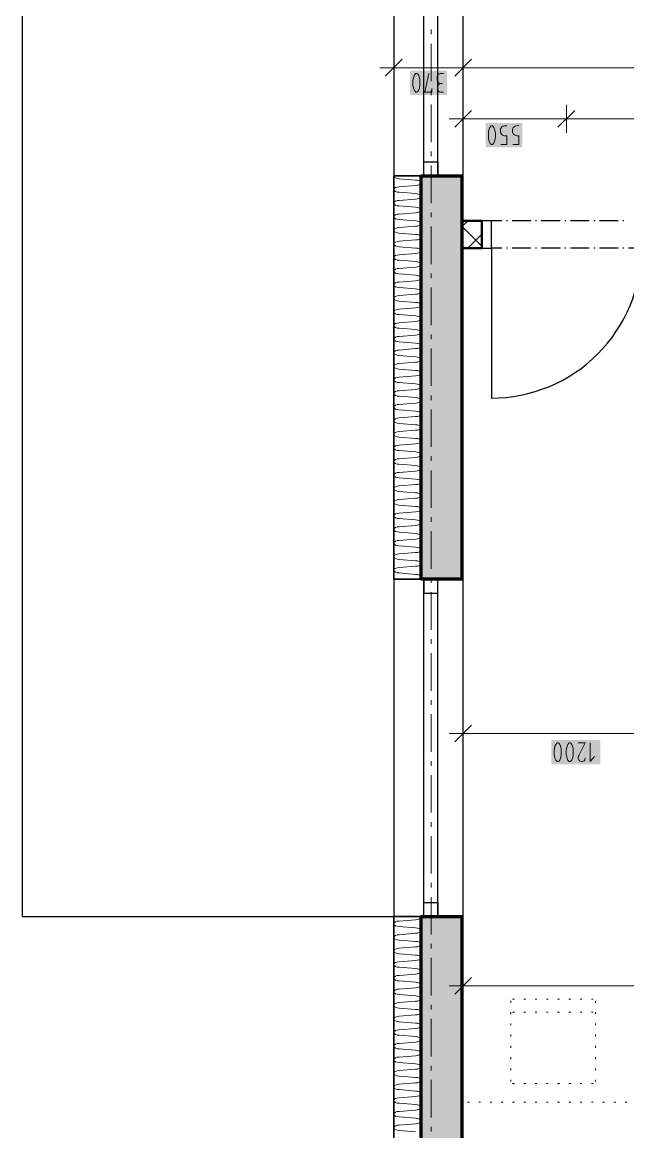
# Model space of a CAD drawing. Header units: millimetres. Extents: x 0 to 594, y 0 to 420.
# Drawn here: x 45.7 to 78.7, y 145.8 to 206.5 of the extents above; entities that cross this region are included whole.
import ezdxf

# ---------------------------------------------------------------- set-up
doc = ezdxf.new("R2010")
doc.units = ezdxf.units.MM
doc.header["$LTSCALE"] = 8
for name, color, linetype in [('PDF_Dvere', 7, 'Continuous'), ('PDF_Koty delkove', 7, 'Continuous'), ('PDF_Nabytek', 7, 'Continuous'), ('PDF_Obecne 0.25', 7, 'Continuous'), ('PDF_Okna', 7, 'Continuous'), ('PDF_Osy hlavni', 7, 'Continuous'), ('PDF_Pricky zdene', 7, 'Continuous'), ('PDF_Steny obvodove nosne', 7, 'Continuous'), ('PDF_Zatepleni', 7, 'Continuous')]:
    doc.layers.add(name, color=color, linetype=linetype)

msp = doc.modelspace()

# ---------------------------------------------------------------- linework, layer by layer
at = {"layer": 'PDF_Dvere', "lineweight": 25}
msp.add_lwpolyline([(71.296, 195.621), (70.784, 195.621), (70.784, 194.135), (71.296, 194.135)], close=True, dxfattribs=at)
for points in [[(71.871, 195.621), (71.296, 195.621)], [(72.178, 195.621), (72.127, 195.621)], [(73.46, 195.621), (72.435, 195.621)], [(73.767, 195.621), (73.716, 195.621)], [(75.048, 195.621), (74.023, 195.621)], [(75.356, 195.621), (75.305, 195.621)], [(76.637, 195.621), (75.612, 195.621)], [(76.945, 195.621), (76.893, 195.621)], [(78.226, 195.621), (77.201, 195.621)], [(78.533, 195.621), (78.482, 195.621)], [(72.178, 194.135), (72.127, 194.135)], [(73.46, 194.135), (72.435, 194.135)], [(73.767, 194.135), (73.716, 194.135)], [(75.048, 194.135), (74.023, 194.135)], [(75.356, 194.135), (75.305, 194.135)], [(76.637, 194.135), (75.612, 194.135)], [(76.945, 194.135), (76.893, 194.135)], [(78.226, 194.135), (77.201, 194.135)], [(78.533, 194.135), (78.482, 194.135)]]:
    msp.add_lwpolyline(points, dxfattribs=at)
msp.add_lwpolyline([(71.871, 194.135), (71.296, 194.135), (71.296, 185.935, 0.414214), (79.496, 194.135), (78.79, 194.135)], format="xyb", dxfattribs=at)
at = {"layer": 'PDF_Dvere', "lineweight": 25, "transparency": 33554559}
for points in [[(71.36, 195.621), (71.296, 195.557), (71.296, 195.685), (71.232, 195.621)], [(71.36, 194.135), (71.296, 194.071), (71.296, 194.199), (71.232, 194.135)]]:
    msp.add_solid(points, dxfattribs=at)
at = {"layer": 'PDF_Koty delkove', "lineweight": 18}
for points in [[(66.427, 204.451), (65.505, 203.528)], [(65.966, 204.758), (65.966, 203.99), (65.966, 203.221)], [(70.22, 204.451), (69.297, 203.528)], [(69.759, 204.758), (69.759, 203.99), (69.759, 203.221)], [(65.966, 203.99), (65.197, 203.99)], [(106.49, 203.99), (81.995, 203.99), (69.759, 203.99), (65.966, 203.99)], [(68.054, 202.861), (68.054, 202.657), (67.671, 202.657), (67.889, 203.682)], [(68.683, 203.682), (68.492, 203.682), (68.424, 203.647), (68.369, 203.596), (68.342, 203.511), (68.328, 203.442), (68.328, 203.374), (68.342, 203.289), (68.369, 203.221), (68.424, 203.17), (68.519, 203.135)], [(68.683, 202.657), (68.519, 202.657), (68.464, 202.674), (68.41, 202.708), (68.382, 202.76), (68.355, 202.861), (68.355, 202.93), (68.382, 203.032)], [(68.382, 203.032), (68.437, 203.101), (68.519, 203.135), (68.628, 203.135)], [(69.759, 201.968), (69.759, 201.199), (69.759, 200.43)], [(75.396, 201.968), (75.396, 201.199), (75.396, 200.43)], [(70.22, 201.66), (69.297, 200.738)], [(75.857, 201.66), (74.935, 200.738)], [(69.759, 201.199), (68.99, 201.199)], [(122.238, 201.199), (109.916, 201.199), (94.785, 201.199), (75.396, 201.199), (69.759, 201.199)], [(71.816, 199.794), (72.144, 199.794), (72.144, 200.272), (72.007, 200.272), (71.912, 200.307), (71.857, 200.358), (71.803, 200.443), (71.789, 200.511), (71.789, 200.579), (71.803, 200.648), (71.83, 200.716), (71.871, 200.767), (71.925, 200.802), (72.007, 200.819), (72.144, 200.819)], [(70.22, 168.068), (69.297, 167.145)], [(69.759, 168.375), (69.759, 167.606), (69.759, 166.838)], [(69.759, 167.606), (68.99, 167.606)], [(109.938, 167.606), (103.173, 167.606), (101.38, 167.606), (99.996, 167.606), (82.059, 167.606), (69.759, 167.606)], [(75.47, 166.154), (75.525, 166.085), (75.552, 166.069), (75.607, 166.069), (75.635, 166.085), (75.689, 166.154), (75.73, 166.256), (75.758, 166.376), (75.772, 166.478), (75.772, 166.683), (75.758, 166.785), (75.73, 166.905), (75.689, 167.008), (75.635, 167.076), (75.607, 167.094), (75.552, 167.094), (75.525, 167.076), (75.47, 167.008), (75.429, 166.905), (75.402, 166.785), (75.388, 166.683)], [(76.045, 167.094), (76.429, 167.094), (76.072, 166.41), (76.045, 166.342), (76.045, 166.239), (76.072, 166.171), (76.113, 166.12), (76.155, 166.085), (76.21, 166.069), (76.264, 166.069), (76.319, 166.085), (76.36, 166.12), (76.401, 166.171), (76.429, 166.273)], [(76.702, 167.094), (76.702, 166.069), (76.921, 166.342)], [(75.388, 166.683), (75.388, 166.478), (75.402, 166.376), (75.429, 166.256), (75.47, 166.154)], [(70.22, 154.273), (69.297, 153.35)], [(69.759, 154.58), (69.759, 153.811), (69.759, 153.043)], [(68.99, 153.811), (69.759, 153.811), (99.996, 153.811), (101.533, 153.811), (115.214, 153.811), (125.979, 153.811), (126.748, 153.811)]]:
    msp.add_lwpolyline(points, dxfattribs=at)
for points in [[(67.013, 203.271), (67.013, 203.066), (67.027, 202.965), (67.055, 202.845), (67.096, 202.742), (67.15, 202.674), (67.178, 202.657), (67.232, 202.657), (67.26, 202.674), (67.314, 202.742), (67.355, 202.845), (67.383, 202.965), (67.397, 203.066), (67.397, 203.271), (67.383, 203.374), (67.355, 203.494), (67.314, 203.596), (67.26, 203.665), (67.232, 203.682), (67.178, 203.682), (67.15, 203.665), (67.096, 203.596), (67.055, 203.494), (67.027, 203.374)], [(71.132, 200.408), (71.132, 200.203), (71.146, 200.102), (71.173, 199.982), (71.214, 199.879), (71.268, 199.811), (71.296, 199.794), (71.35, 199.794), (71.378, 199.811), (71.432, 199.879), (71.473, 199.982), (71.501, 200.102), (71.515, 200.203), (71.515, 200.408), (71.501, 200.511), (71.473, 200.631), (71.432, 200.733), (71.378, 200.802), (71.35, 200.819), (71.296, 200.819), (71.268, 200.802), (71.214, 200.733), (71.173, 200.631), (71.146, 200.511)], [(74.731, 166.683), (74.731, 166.478), (74.745, 166.376), (74.772, 166.256), (74.813, 166.154), (74.867, 166.085), (74.895, 166.069), (74.95, 166.069), (74.978, 166.085), (75.032, 166.154), (75.073, 166.256), (75.101, 166.376), (75.115, 166.478), (75.115, 166.683), (75.101, 166.785), (75.073, 166.905), (75.032, 167.008), (74.978, 167.076), (74.95, 167.094), (74.895, 167.094), (74.867, 167.076), (74.813, 167.008), (74.772, 166.905), (74.745, 166.785)]]:
    msp.add_lwpolyline(points, close=True, dxfattribs=at)
msp.add_lwpolyline([(72.473, 199.794), (72.801, 199.794), (72.801, 200.272, -1.306892), (72.801, 200.819)], format="xyb", dxfattribs=at)
at = {"layer": 'PDF_Koty delkove', "color": 7, "lineweight": 18, "true_color": 0xffffff, "transparency": 33554559}
for points in [[(68.865, 203.836), (66.86, 203.836), (68.865, 202.503), (66.86, 202.503)], [(72.983, 200.973), (70.978, 200.973), (72.983, 199.641), (70.978, 199.641)], [(77.24, 167.248), (74.578, 167.248), (77.24, 165.915), (74.578, 165.915)]]:
    msp.add_solid(points, dxfattribs=at)
at = {"layer": 'PDF_Nabytek', "lineweight": 13}
for points in [[(72.367, 153.09), (72.367, 153.09)], [(72.367, 153.09), (72.367, 153.09)], [(72.367, 152.99), (72.367, 152.888)], [(72.455, 153.09), (72.557, 153.09)], [(73.07, 153.09), (73.172, 153.09)], [(73.685, 153.09), (73.787, 153.09)], [(74.3, 153.09), (74.402, 153.09)], [(74.915, 153.09), (75.017, 153.09)], [(75.53, 153.09), (75.632, 153.09)], [(76.145, 153.09), (76.247, 153.09)], [(76.76, 153.09), (76.862, 153.09)], [(76.98, 153.09), (76.98, 153.09)], [(76.98, 153.09), (76.98, 153.09)], [(76.98, 152.99), (76.98, 152.888)], [(72.367, 152.375), (72.367, 152.273)], [(72.367, 152.373), (72.367, 152.373)], [(72.455, 152.373), (72.557, 152.373)], [(73.07, 152.373), (73.172, 152.373)], [(73.685, 152.373), (73.787, 152.373)], [(74.3, 152.373), (74.402, 152.373)], [(74.915, 152.373), (75.017, 152.373)], [(75.53, 152.373), (75.632, 152.373)], [(76.145, 152.373), (76.247, 152.373)], [(76.76, 152.373), (76.862, 152.373)], [(76.98, 152.375), (76.98, 152.273)], [(76.98, 152.373), (76.98, 152.373)], [(72.367, 151.76), (72.367, 151.658)], [(76.98, 151.76), (76.98, 151.658)], [(72.367, 151.145), (72.367, 151.043)], [(76.98, 151.145), (76.98, 151.043)], [(72.367, 150.53), (72.367, 150.428)], [(76.98, 150.53), (76.98, 150.428)], [(72.367, 149.915), (72.367, 149.813)], [(76.98, 149.915), (76.98, 149.813)], [(72.367, 149.3), (72.367, 149.198)], [(76.98, 149.3), (76.98, 149.198)], [(72.367, 148.685), (72.367, 148.583)], [(76.98, 148.685), (76.98, 148.583)], [(72.367, 148.478), (72.367, 148.478)], [(72.367, 148.478), (72.367, 148.478)], [(72.455, 148.478), (72.557, 148.478)], [(73.07, 148.478), (73.172, 148.478)], [(73.685, 148.478), (73.787, 148.478)], [(74.3, 148.478), (74.402, 148.478)], [(74.915, 148.478), (75.017, 148.478)], [(75.53, 148.478), (75.632, 148.478)], [(76.145, 148.478), (76.247, 148.478)], [(76.76, 148.478), (76.862, 148.478)], [(76.98, 148.478), (76.98, 148.478)], [(76.98, 148.478), (76.98, 148.478)], [(69.995, 147.453), (70.097, 147.453)], [(70.61, 147.453), (70.712, 147.453)], [(71.225, 147.453), (71.327, 147.453)], [(71.84, 147.453), (71.942, 147.453)], [(72.455, 147.453), (72.557, 147.453)], [(73.07, 147.453), (73.172, 147.453)], [(73.685, 147.453), (73.787, 147.453)], [(74.3, 147.453), (74.402, 147.453)], [(74.915, 147.453), (75.017, 147.453)], [(75.53, 147.453), (75.632, 147.453)], [(76.145, 147.453), (76.247, 147.453)], [(76.76, 147.453), (76.862, 147.453)], [(77.375, 147.453), (77.477, 147.453)], [(77.99, 147.453), (78.092, 147.453)], [(78.605, 147.453), (78.707, 147.453)]]:
    msp.add_lwpolyline(points, dxfattribs=at)
at = {"layer": 'PDF_Obecne 0.25', "lineweight": 25}
msp.add_lwpolyline([(65.966, 267.114), (45.671, 267.114), (45.671, 157.597), (65.966, 157.597)], dxfattribs=at)
at = {"layer": 'PDF_Okna', "lineweight": 25}
for points in [[(65.966, 208.331), (65.966, 198.081)], [(67.606, 198.081), (67.606, 208.331)], [(68.375, 198.081), (68.375, 208.331)], [(69.759, 198.081), (69.759, 208.331)], [(65.966, 176.047), (65.966, 157.597)], [(67.606, 157.597), (67.606, 176.047)], [(68.375, 157.597), (68.375, 176.047)], [(69.759, 157.597), (69.759, 176.047)]]:
    msp.add_lwpolyline(points, dxfattribs=at)
for points in [[(67.606, 198.081), (67.606, 198.85), (68.375, 198.85), (68.375, 198.081)], [(67.606, 176.047), (67.606, 175.278), (68.375, 175.278), (68.375, 176.047)], [(67.606, 157.597), (67.606, 158.366), (68.375, 158.366), (68.375, 157.597)]]:
    msp.add_lwpolyline(points, close=True, dxfattribs=at)
at = {"layer": 'PDF_Osy hlavni', "lineweight": 18}
for points in [[(68.016, 205.818), (68.016, 206.074)], [(68.016, 203.255), (68.016, 205.305)], [(68.016, 202.486), (68.016, 202.743)], [(68.016, 199.924), (68.016, 201.974)], [(68.016, 199.155), (68.016, 199.411)], [(68.016, 196.593), (68.016, 198.643)], [(68.016, 195.824), (68.016, 196.08)], [(68.016, 193.261), (68.016, 195.311)], [(68.016, 192.493), (68.016, 192.749)], [(68.016, 189.93), (68.016, 191.98)], [(68.016, 189.161), (68.016, 189.418)], [(68.016, 186.599), (68.016, 188.649)], [(68.016, 185.83), (68.016, 186.087)], [(68.016, 183.268), (68.016, 185.318)], [(68.016, 182.499), (68.016, 182.755)], [(68.016, 179.937), (68.016, 181.987)], [(68.016, 179.168), (68.016, 179.424)], [(68.016, 176.605), (68.016, 178.655)], [(68.016, 175.837), (68.016, 176.093)], [(68.016, 173.274), (68.016, 175.324)], [(68.016, 172.505), (68.016, 172.762)], [(68.016, 169.943), (68.016, 171.993)], [(68.016, 169.174), (68.016, 169.43)], [(68.016, 166.612), (68.016, 168.662)], [(68.016, 165.843), (68.016, 166.099)], [(68.016, 163.28), (68.016, 165.33)], [(68.016, 162.512), (68.016, 162.768)], [(68.016, 159.949), (68.016, 161.999)], [(68.016, 159.181), (68.016, 159.437)], [(68.016, 156.618), (68.016, 158.668)], [(68.016, 155.849), (68.016, 156.106)], [(68.016, 153.287), (68.016, 155.337)], [(68.016, 152.518), (68.016, 152.774)], [(68.016, 149.956), (68.016, 152.006)], [(68.016, 149.187), (68.016, 149.443)], [(68.016, 146.624), (68.016, 148.674)], [(68.016, 145.856), (68.016, 146.112)]]:
    msp.add_lwpolyline(points, dxfattribs=at)
at = {"layer": 'PDF_Pricky zdene', "lineweight": 9}
for points in [[(70.784, 194.238), (69.707, 195.314), (70.015, 195.621)], [(70.784, 194.904), (70.015, 194.135)]]:
    msp.add_lwpolyline(points, dxfattribs=at)
at = {"layer": 'PDF_Pricky zdene', "lineweight": 50}
msp.add_lwpolyline([(70.784, 194.135), (69.759, 194.135), (69.707, 194.135), (69.707, 195.621), (69.759, 195.621), (70.784, 195.621), (70.784, 194.135)], dxfattribs=at)
at = {"layer": 'PDF_Steny obvodove nosne', "lineweight": 70}
for points in [[(67.452, 198.081), (67.452, 176.047)], [(67.452, 198.081), (67.606, 198.081), (68.375, 198.081), (69.707, 198.081)], [(69.707, 176.047), (69.707, 194.135), (69.707, 195.621), (69.707, 198.081)], [(69.707, 176.047), (68.375, 176.047), (67.606, 176.047), (67.452, 176.047)], [(67.452, 157.597), (67.452, 129.561), (69.707, 129.561)], [(67.452, 157.597), (67.606, 157.597), (68.375, 157.597), (69.707, 157.597)], [(69.707, 131.816), (69.707, 157.597)]]:
    msp.add_lwpolyline(points, dxfattribs=at)
at = {"layer": 'PDF_Steny obvodove nosne', "color": 9, "lineweight": 9, "true_color": 0xc0c0c0, "transparency": 33554559}
for points in [[(69.707, 198.081), (67.452, 198.081), (69.707, 176.047), (67.452, 176.047)], [(69.707, 129.561), (69.707, 157.597), (67.452, 129.561), (67.452, 157.597)]]:
    msp.add_solid(points, dxfattribs=at)
at = {"layer": 'PDF_Zatepleni', "lineweight": 9}
for points in [[(65.968, 198.081), (65.966, 198.076)], [(65.966, 198.076), (65.989, 198.019), (66.053, 197.971), (66.15, 197.939), (66.263, 197.928)], [(67.155, 197.854), (66.263, 197.928)], [(67.155, 197.854), (67.155, 197.854)], [(67.452, 197.72), (67.431, 197.762), (67.366, 197.81), (67.27, 197.843), (67.155, 197.854)], [(66.263, 197.482), (66.15, 197.47), (66.053, 197.438), (65.989, 197.39), (65.966, 197.333)], [(65.966, 197.333), (65.989, 197.276), (66.053, 197.228), (66.15, 197.196), (66.263, 197.184)], [(66.263, 197.482), (67.155, 197.555)], [(67.155, 197.111), (66.263, 197.184)], [(67.155, 197.555), (67.27, 197.567), (67.366, 197.599), (67.431, 197.647)], [(67.155, 197.111), (67.155, 197.111)], [(67.452, 196.977), (67.431, 197.019), (67.366, 197.067), (67.27, 197.1), (67.155, 197.111)], [(67.431, 197.647), (67.452, 197.689)], [(67.155, 196.812), (66.263, 196.739), (66.15, 196.727), (66.053, 196.695), (65.989, 196.647), (65.966, 196.59)], [(65.966, 196.59), (65.989, 196.533), (66.053, 196.485), (66.15, 196.453), (66.263, 196.441)], [(67.155, 196.812), (67.27, 196.824), (67.366, 196.856), (67.431, 196.904), (67.452, 196.946)], [(67.155, 196.069), (66.263, 195.995), (66.15, 195.984), (66.053, 195.952), (65.989, 195.904), (65.966, 195.847)], [(67.155, 196.368), (66.263, 196.441)], [(67.155, 196.368), (67.155, 196.368)], [(67.452, 196.234), (67.431, 196.276), (67.366, 196.324), (67.27, 196.356), (67.155, 196.368)], [(67.155, 196.069), (67.27, 196.08), (67.366, 196.113), (67.431, 196.161), (67.452, 196.203)], [(65.966, 195.847), (65.989, 195.79), (66.053, 195.742), (66.15, 195.71), (66.263, 195.698)], [(67.155, 195.326), (66.263, 195.252), (66.15, 195.241), (66.053, 195.209), (65.989, 195.161), (65.966, 195.104)], [(67.155, 195.625), (66.263, 195.698)], [(67.155, 195.625), (67.155, 195.625)], [(67.452, 195.491), (67.431, 195.532), (67.366, 195.581), (67.27, 195.613), (67.155, 195.625)], [(67.155, 195.326), (67.27, 195.337), (67.366, 195.37), (67.431, 195.418), (67.452, 195.46)], [(65.966, 195.104), (65.989, 195.047), (66.053, 194.999), (66.15, 194.966), (66.263, 194.955)], [(67.155, 194.882), (66.263, 194.955)], [(67.155, 194.882), (67.155, 194.882)], [(67.452, 194.748), (67.431, 194.789), (67.366, 194.838), (67.27, 194.87), (67.155, 194.882)], [(67.155, 194.583), (67.27, 194.594), (67.366, 194.627), (67.431, 194.675), (67.452, 194.717)], [(66.263, 194.509), (66.15, 194.498), (66.053, 194.466), (65.989, 194.417), (65.966, 194.361)], [(65.966, 194.361), (65.989, 194.304), (66.053, 194.256)], [(66.053, 194.256), (66.15, 194.223), (66.263, 194.212)], [(66.263, 194.509), (67.155, 194.583)], [(67.155, 194.138), (66.263, 194.212)], [(67.155, 194.138), (67.155, 194.138)], [(67.452, 194.005), (67.431, 194.046), (67.366, 194.095), (67.27, 194.127), (67.155, 194.138)], [(67.155, 193.84), (66.263, 193.766), (66.15, 193.755), (66.053, 193.723), (65.989, 193.674), (65.966, 193.617)], [(65.966, 193.617), (65.989, 193.561), (66.053, 193.512), (66.15, 193.48), (66.263, 193.469)], [(67.155, 193.395), (66.263, 193.469)], [(67.155, 193.84), (67.27, 193.851), (67.366, 193.883), (67.431, 193.932), (67.452, 193.973)], [(67.155, 193.097), (66.263, 193.023), (66.15, 193.012), (66.053, 192.979), (65.989, 192.931), (65.966, 192.874)], [(65.966, 192.874), (65.989, 192.817), (66.053, 192.769), (66.15, 192.737), (66.263, 192.726)], [(67.155, 193.395), (67.155, 193.395)], [(67.452, 193.262), (67.431, 193.303), (67.366, 193.352), (67.27, 193.384), (67.155, 193.395)], [(67.155, 193.097), (67.27, 193.108), (67.366, 193.14), (67.431, 193.189), (67.452, 193.23)], [(67.155, 192.353), (66.263, 192.28), (66.15, 192.269), (66.053, 192.236), (65.989, 192.188), (65.966, 192.131)], [(67.155, 192.652), (66.263, 192.726)], [(67.155, 192.652), (67.155, 192.652)], [(67.452, 192.518), (67.431, 192.56), (67.366, 192.608), (67.27, 192.641), (67.155, 192.652)], [(67.155, 192.353), (67.27, 192.365), (67.366, 192.397), (67.431, 192.446), (67.452, 192.487)], [(65.966, 192.131), (65.989, 192.074), (66.053, 192.026), (66.15, 191.994), (66.263, 191.983)], [(67.155, 191.909), (66.263, 191.983)], [(67.155, 191.909), (67.155, 191.909)], [(67.27, 191.898), (67.155, 191.909)], [(67.155, 191.61), (67.27, 191.622), (67.366, 191.654), (67.431, 191.703), (67.452, 191.744)], [(67.452, 191.775), (67.431, 191.817), (67.366, 191.865), (67.27, 191.898)], [(67.155, 191.61), (66.263, 191.537), (66.15, 191.525), (66.053, 191.493), (65.989, 191.445), (65.966, 191.388)], [(65.966, 191.388), (65.989, 191.331), (66.053, 191.283), (66.15, 191.251), (66.263, 191.24)], [(67.155, 191.166), (66.263, 191.24)], [(67.155, 191.166), (67.155, 191.166)], [(67.452, 191.032), (67.431, 191.074), (67.366, 191.122), (67.27, 191.155), (67.155, 191.166)], [(66.263, 190.794), (66.15, 190.782), (66.053, 190.75), (65.989, 190.702), (65.966, 190.645)], [(65.966, 190.645), (65.989, 190.588), (66.053, 190.54), (66.15, 190.508), (66.263, 190.496)], [(66.263, 190.794), (67.155, 190.867)], [(67.155, 190.423), (66.263, 190.496)], [(67.155, 190.867), (67.27, 190.879), (67.366, 190.911), (67.431, 190.959), (67.452, 191.001)], [(66.263, 190.051), (66.15, 190.039), (66.053, 190.007), (65.989, 189.959), (65.966, 189.902)], [(65.966, 189.902), (65.989, 189.845), (66.053, 189.797), (66.15, 189.765), (66.263, 189.753)], [(66.263, 190.051), (67.155, 190.124)], [(67.155, 190.423), (67.155, 190.423)], [(67.452, 190.289), (67.431, 190.331), (67.366, 190.379), (67.27, 190.411), (67.155, 190.423)], [(67.155, 190.124), (67.27, 190.135), (67.366, 190.168), (67.431, 190.216), (67.452, 190.258)], [(66.263, 189.307), (66.15, 189.296), (66.053, 189.264), (65.989, 189.216), (65.966, 189.159)], [(67.155, 189.68), (66.263, 189.753)], [(66.263, 189.307), (67.155, 189.381)], [(67.155, 189.68), (67.155, 189.68)], [(67.452, 189.546), (67.431, 189.588), (67.366, 189.636), (67.27, 189.668), (67.155, 189.68)], [(67.155, 189.381), (67.27, 189.392), (67.366, 189.425), (67.431, 189.473), (67.452, 189.515)], [(65.966, 189.159), (65.989, 189.102), (66.053, 189.054), (66.15, 189.021), (66.263, 189.01)], [(67.155, 188.937), (66.263, 189.01)], [(66.263, 188.564), (67.155, 188.638)], [(67.155, 188.937), (67.155, 188.937)], [(67.452, 188.803), (67.431, 188.844), (67.366, 188.893), (67.27, 188.925), (67.155, 188.937)], [(67.155, 188.638), (67.27, 188.649)], [(67.27, 188.649), (67.366, 188.682), (67.431, 188.73), (67.452, 188.772)], [(66.263, 188.564), (66.15, 188.553), (66.053, 188.521), (65.989, 188.473), (65.966, 188.416)], [(65.966, 188.416), (65.989, 188.359), (66.053, 188.311), (66.15, 188.278), (66.263, 188.267)], [(67.155, 188.193), (66.263, 188.267)], [(67.155, 188.193), (67.155, 188.193)], [(67.452, 188.06), (67.431, 188.101), (67.366, 188.15), (67.27, 188.182), (67.155, 188.193)], [(67.155, 187.895), (67.27, 187.906), (67.366, 187.938), (67.431, 187.987), (67.452, 188.028)], [(66.263, 187.821), (66.15, 187.81), (66.053, 187.778), (65.989, 187.729), (65.966, 187.673)], [(65.966, 187.673), (65.989, 187.616), (66.053, 187.567), (66.15, 187.535), (66.263, 187.524)], [(66.263, 187.821), (67.155, 187.895)], [(67.155, 187.45), (66.263, 187.524)], [(67.155, 187.45), (67.155, 187.45)], [(67.452, 187.317), (67.431, 187.358), (67.366, 187.407), (67.27, 187.439), (67.155, 187.45)], [(66.263, 187.078), (66.15, 187.067), (66.053, 187.035), (65.989, 186.986), (65.966, 186.929)], [(65.966, 186.929), (65.989, 186.873), (66.053, 186.824)], [(66.053, 186.824), (66.15, 186.792), (66.263, 186.781)], [(66.263, 187.078), (67.155, 187.152)], [(67.155, 187.152), (67.27, 187.163), (67.366, 187.195), (67.431, 187.244), (67.452, 187.285)], [(67.155, 186.408), (66.263, 186.335), (66.15, 186.324), (66.053, 186.291), (65.989, 186.243), (65.966, 186.186)], [(65.966, 186.186), (65.989, 186.129), (66.053, 186.081), (66.15, 186.049), (66.263, 186.038)], [(67.155, 186.707), (66.263, 186.781)], [(67.155, 186.707), (67.155, 186.707)], [(67.452, 186.573), (67.431, 186.615), (67.366, 186.663), (67.27, 186.696), (67.155, 186.707)], [(67.155, 186.408), (67.27, 186.42), (67.366, 186.452), (67.431, 186.501), (67.452, 186.542)], [(67.155, 185.665), (66.263, 185.592), (66.15, 185.58), (66.053, 185.548), (65.989, 185.5), (65.966, 185.443)], [(67.155, 185.964), (66.263, 186.038)], [(67.155, 185.964), (67.155, 185.964)], [(67.452, 185.83), (67.431, 185.872), (67.366, 185.92), (67.27, 185.953), (67.155, 185.964)], [(67.155, 185.665), (67.27, 185.677), (67.366, 185.709), (67.431, 185.758), (67.452, 185.799)], [(65.966, 185.443), (65.989, 185.386), (66.053, 185.338), (66.15, 185.306), (66.263, 185.295)], [(67.155, 185.221), (66.263, 185.295)], [(67.155, 185.221), (67.155, 185.221)], [(67.452, 185.087), (67.431, 185.129), (67.366, 185.177), (67.27, 185.21), (67.155, 185.221)], [(67.155, 184.922), (67.27, 184.934), (67.366, 184.966), (67.431, 185.014), (67.452, 185.056)], [(67.155, 184.922), (66.263, 184.849), (66.15, 184.837), (66.053, 184.805), (65.989, 184.757), (65.966, 184.7)], [(65.966, 184.7), (65.989, 184.643), (66.053, 184.595), (66.15, 184.563), (66.263, 184.551)], [(67.155, 184.478), (66.263, 184.551)], [(67.155, 184.478), (67.155, 184.478)], [(67.452, 184.344), (67.431, 184.386), (67.366, 184.434), (67.27, 184.467), (67.155, 184.478)], [(67.155, 184.179), (66.263, 184.106), (66.15, 184.094), (66.053, 184.062), (65.989, 184.014), (65.966, 183.957)], [(65.966, 183.957), (65.989, 183.9), (66.053, 183.852), (66.15, 183.82), (66.263, 183.808)], [(67.155, 183.735), (66.263, 183.808)], [(67.155, 184.179), (67.27, 184.191), (67.366, 184.223), (67.431, 184.271), (67.452, 184.313)], [(66.263, 183.362), (66.15, 183.351), (66.053, 183.319), (65.989, 183.271), (65.966, 183.214)], [(65.966, 183.214), (65.989, 183.157), (66.053, 183.109), (66.15, 183.077), (66.263, 183.065)], [(66.263, 183.362), (67.155, 183.436)], [(67.155, 183.735), (67.155, 183.735)], [(67.452, 183.601), (67.431, 183.643), (67.366, 183.691), (67.27, 183.723), (67.155, 183.735)], [(67.155, 183.436), (67.27, 183.447), (67.366, 183.48), (67.431, 183.528), (67.452, 183.57)], [(66.263, 182.619), (66.15, 182.608), (66.053, 182.576), (65.989, 182.528), (65.966, 182.471)], [(67.155, 182.992), (66.263, 183.065)], [(66.263, 182.619), (67.155, 182.693)], [(67.155, 182.992), (67.155, 182.992)], [(67.155, 182.992), (67.155, 182.992)], [(67.452, 182.858), (67.431, 182.899), (67.366, 182.948), (67.27, 182.98), (67.155, 182.992)], [(67.155, 182.693), (67.27, 182.704), (67.366, 182.737), (67.431, 182.785), (67.452, 182.827)], [(65.966, 182.471), (65.989, 182.414), (66.053, 182.366), (66.15, 182.333), (66.263, 182.322)], [(67.452, 182.115), (67.431, 182.156), (67.366, 182.205), (67.27, 182.237), (67.155, 182.249), (66.263, 182.322)], [(66.263, 181.876), (67.155, 181.95)], [(67.155, 182.249), (67.155, 182.249)], [(67.155, 181.95), (67.27, 181.961), (67.366, 181.994), (67.431, 182.042), (67.452, 182.084)], [(66.263, 181.876), (66.15, 181.865), (66.053, 181.833), (65.989, 181.784), (65.966, 181.728)], [(65.966, 181.728), (65.989, 181.671), (66.053, 181.623), (66.15, 181.59), (66.263, 181.579)], [(67.452, 181.372), (67.431, 181.413), (67.366, 181.462), (67.27, 181.494), (67.155, 181.505), (66.263, 181.579)], [(67.155, 181.505), (67.155, 181.505)], [(67.155, 181.207), (67.27, 181.218), (67.366, 181.25), (67.431, 181.299), (67.452, 181.34)], [(66.263, 181.133), (66.15, 181.122), (66.053, 181.09), (65.989, 181.041), (65.966, 180.984)], [(65.966, 180.984), (65.989, 180.928), (66.053, 180.879), (66.15, 180.847), (66.263, 180.836)], [(66.263, 181.133), (67.155, 181.207)], [(67.452, 180.629), (67.431, 180.67), (67.366, 180.719), (67.27, 180.751), (67.155, 180.762), (66.263, 180.836)], [(67.155, 180.762), (67.155, 180.762)], [(66.263, 180.39), (66.15, 180.379), (66.053, 180.346), (65.989, 180.298), (65.966, 180.241)], [(65.966, 180.241), (65.989, 180.184), (66.053, 180.136), (66.15, 180.104), (66.263, 180.093)], [(66.263, 180.39), (67.155, 180.464)], [(67.155, 180.464), (67.27, 180.475), (67.366, 180.507), (67.431, 180.556), (67.452, 180.597)], [(66.263, 179.647), (66.15, 179.636), (66.053, 179.603), (65.989, 179.555), (65.966, 179.498)], [(67.452, 179.885), (67.431, 179.927), (67.366, 179.975), (67.27, 180.008), (67.155, 180.019), (66.263, 180.093)], [(66.263, 179.647), (67.155, 179.72)], [(67.155, 180.019), (67.155, 180.019)], [(67.155, 179.72), (67.27, 179.732), (67.366, 179.764), (67.431, 179.813), (67.452, 179.854)], [(65.966, 179.498), (65.989, 179.441), (66.053, 179.393), (66.15, 179.361), (66.263, 179.35)], [(66.263, 178.904), (66.15, 178.892), (66.053, 178.86), (65.989, 178.812), (65.966, 178.755)], [(67.452, 179.142), (67.431, 179.184), (67.366, 179.232), (67.27, 179.265), (67.155, 179.276), (66.263, 179.35)], [(66.263, 178.904), (67.155, 178.977)], [(67.155, 179.276), (67.155, 179.276)], [(67.155, 178.977), (67.27, 178.989), (67.366, 179.021), (67.431, 179.07)], [(67.431, 179.07), (67.452, 179.111)], [(65.966, 178.755), (65.989, 178.698), (66.053, 178.65), (66.15, 178.618), (66.263, 178.607)], [(67.452, 178.399), (67.431, 178.441), (67.366, 178.489), (67.27, 178.522), (67.155, 178.533), (66.263, 178.607)], [(67.155, 178.533), (67.155, 178.533)], [(67.155, 178.234), (67.27, 178.246), (67.366, 178.278), (67.431, 178.326), (67.452, 178.368)], [(67.155, 178.234), (66.263, 178.161), (66.15, 178.149), (66.053, 178.117), (65.989, 178.069), (65.966, 178.012)], [(65.966, 178.012), (65.989, 177.955), (66.053, 177.907), (66.15, 177.875), (66.263, 177.863)], [(67.155, 177.79), (66.263, 177.863)], [(67.155, 177.79), (67.155, 177.79)], [(67.452, 177.656), (67.431, 177.698), (67.366, 177.746), (67.27, 177.778), (67.155, 177.79)], [(67.155, 177.491), (66.263, 177.418), (66.15, 177.406), (66.053, 177.374), (65.989, 177.326), (65.966, 177.269)], [(65.966, 177.269), (65.989, 177.212), (66.053, 177.164), (66.15, 177.132), (66.263, 177.12)], [(67.155, 177.047), (66.263, 177.12)], [(67.155, 177.491), (67.27, 177.502), (67.366, 177.535), (67.431, 177.583), (67.452, 177.625)], [(67.155, 176.748), (66.263, 176.674), (66.15, 176.663), (66.053, 176.631), (65.989, 176.583), (65.966, 176.526)], [(65.966, 176.526), (65.989, 176.469), (66.053, 176.421), (66.15, 176.388), (66.263, 176.377)], [(67.155, 177.047), (67.155, 177.047)], [(67.452, 176.913), (67.431, 176.954), (67.366, 177.003), (67.27, 177.035), (67.155, 177.047)], [(67.155, 176.748), (67.27, 176.759), (67.366, 176.792), (67.431, 176.84), (67.452, 176.882)], [(67.155, 176.304), (66.263, 176.377)], [(67.155, 176.304), (67.155, 176.304)], [(67.452, 176.17), (67.431, 176.211), (67.366, 176.26), (67.27, 176.292), (67.155, 176.304)], [(67.362, 176.047), (67.366, 176.049), (67.431, 176.097), (67.452, 176.139)], [(66.263, 157.353), (66.15, 157.342), (66.053, 157.31), (65.989, 157.262), (65.966, 157.205)], [(65.966, 157.205), (65.989, 157.148), (66.053, 157.1), (66.15, 157.067), (66.263, 157.056)], [(66.263, 157.353), (67.155, 157.427)], [(67.155, 157.427), (67.27, 157.438), (67.366, 157.471), (67.431, 157.519), (67.452, 157.561)], [(67.452, 157.592), (67.45, 157.597)], [(66.263, 156.61), (66.15, 156.599), (66.053, 156.567), (65.989, 156.518), (65.966, 156.462)], [(67.155, 156.982), (66.263, 157.056)], [(66.263, 156.61), (67.155, 156.684)], [(67.452, 156.849), (67.431, 156.89), (67.366, 156.939), (67.27, 156.971), (67.155, 156.982)], [(67.155, 156.982), (67.155, 156.982)], [(67.155, 156.684), (67.27, 156.695), (67.366, 156.728), (67.431, 156.776), (67.452, 156.818)], [(65.966, 156.462), (65.989, 156.405), (66.053, 156.356), (66.15, 156.324), (66.263, 156.313)], [(66.263, 155.867), (66.15, 155.856), (66.053, 155.824), (65.989, 155.775), (65.966, 155.718)], [(67.155, 156.239), (66.263, 156.313)], [(66.263, 155.867), (67.155, 155.941)], [(67.155, 156.239), (67.155, 156.239)], [(67.452, 156.106), (67.431, 156.147), (67.366, 156.196), (67.27, 156.228), (67.155, 156.239)], [(67.155, 155.941), (67.27, 155.952), (67.366, 155.984), (67.431, 156.033), (67.452, 156.074)], [(65.966, 155.718), (65.989, 155.662), (66.053, 155.613), (66.15, 155.581), (66.263, 155.57)], [(67.155, 155.496), (66.263, 155.57)], [(67.155, 155.496), (67.155, 155.496)], [(67.452, 155.363), (67.431, 155.404), (67.366, 155.453), (67.27, 155.485), (67.155, 155.496)], [(67.155, 155.198), (67.27, 155.209), (67.366, 155.241), (67.431, 155.29), (67.452, 155.331)], [(66.263, 155.124), (66.15, 155.113), (66.053, 155.08), (65.989, 155.032), (65.966, 154.975)], [(65.966, 154.975), (65.989, 154.918), (66.053, 154.87), (66.15, 154.838), (66.263, 154.827)], [(66.263, 155.124), (67.155, 155.198)], [(67.155, 154.753), (66.263, 154.827)], [(67.155, 154.753), (67.155, 154.753)], [(67.452, 154.619), (67.431, 154.661), (67.366, 154.709), (67.27, 154.742), (67.155, 154.753)], [(66.263, 154.381), (66.15, 154.37), (66.053, 154.337), (65.989, 154.289), (65.966, 154.232)], [(65.966, 154.232), (65.989, 154.175), (66.053, 154.127), (66.15, 154.095), (66.263, 154.084)], [(66.263, 154.381), (67.155, 154.454)], [(67.155, 154.01), (66.263, 154.084)], [(67.155, 154.454), (67.27, 154.466), (67.366, 154.498), (67.431, 154.547), (67.452, 154.588)], [(66.263, 153.638), (66.15, 153.626), (66.053, 153.594), (65.989, 153.546), (65.966, 153.489)], [(65.966, 153.489), (65.989, 153.432), (66.053, 153.384)], [(66.263, 153.638), (67.155, 153.711)], [(67.155, 154.01), (67.155, 154.01)], [(67.452, 153.876), (67.431, 153.918), (67.366, 153.966), (67.27, 153.999), (67.155, 154.01)], [(67.155, 153.711), (67.27, 153.723), (67.366, 153.755), (67.431, 153.804), (67.452, 153.845)], [(67.155, 152.968), (66.263, 152.895), (66.15, 152.883), (66.053, 152.851), (65.989, 152.803), (65.966, 152.746)], [(66.053, 153.384), (66.15, 153.352), (66.263, 153.34)], [(67.155, 153.267), (66.263, 153.34)], [(67.155, 153.267), (67.155, 153.267)], [(67.452, 153.133), (67.431, 153.175), (67.366, 153.223), (67.27, 153.256), (67.155, 153.267)], [(67.155, 152.968), (67.27, 152.98), (67.366, 153.012), (67.431, 153.06), (67.452, 153.102)], [(65.966, 152.746), (65.989, 152.689), (66.053, 152.641), (66.15, 152.609), (66.263, 152.597)], [(67.155, 152.524), (66.263, 152.597)], [(66.263, 152.151), (67.155, 152.225)], [(67.155, 152.524), (67.155, 152.524)], [(67.452, 152.39), (67.431, 152.432), (67.366, 152.48), (67.27, 152.512), (67.155, 152.524)], [(67.155, 152.225), (67.27, 152.236), (67.366, 152.269), (67.431, 152.317), (67.452, 152.359)], [(66.263, 152.151), (66.15, 152.14), (66.053, 152.108), (65.989, 152.06), (65.966, 152.003)], [(65.966, 152.003), (65.989, 151.946), (66.053, 151.898), (66.15, 151.866), (66.263, 151.854)], [(67.452, 151.616), (67.431, 151.574), (67.366, 151.526), (67.27, 151.493), (67.155, 151.482), (66.263, 151.408), (66.15, 151.397), (66.053, 151.365), (65.989, 151.317), (65.966, 151.26)], [(67.155, 151.781), (66.263, 151.854)], [(67.155, 151.781), (67.155, 151.781)], [(67.452, 151.647), (67.431, 151.688), (67.366, 151.737), (67.27, 151.769), (67.155, 151.781)], [(65.966, 151.26), (65.989, 151.203), (66.053, 151.155), (66.15, 151.122), (66.263, 151.111)], [(67.155, 151.038), (66.263, 151.111)], [(67.155, 151.038), (67.155, 151.038)], [(67.452, 150.904), (67.431, 150.945), (67.366, 150.994), (67.27, 151.026), (67.155, 151.038)], [(67.155, 150.739), (66.263, 150.665), (66.15, 150.654), (66.053, 150.622), (65.989, 150.574), (65.966, 150.517)], [(65.966, 150.517), (65.989, 150.46), (66.053, 150.412), (66.15, 150.379), (66.263, 150.368)], [(67.155, 150.739), (67.27, 150.75), (67.366, 150.783), (67.431, 150.831), (67.452, 150.873)], [(66.263, 149.922), (66.15, 149.911), (66.053, 149.879), (65.989, 149.83), (65.966, 149.774)], [(67.155, 150.294), (66.263, 150.368)], [(66.263, 149.922), (67.155, 149.996)], [(67.155, 150.294), (67.155, 150.294)], [(67.452, 150.161), (67.431, 150.202), (67.366, 150.251), (67.27, 150.283), (67.155, 150.294)], [(67.155, 149.996), (67.27, 150.007), (67.366, 150.039), (67.431, 150.088), (67.452, 150.129)], [(65.966, 149.774), (65.989, 149.717), (66.053, 149.668), (66.15, 149.636), (66.263, 149.625)], [(67.155, 149.551), (66.263, 149.625)], [(66.263, 149.179), (67.155, 149.253)], [(67.155, 149.551), (67.155, 149.551)], [(67.452, 149.418), (67.431, 149.459), (67.366, 149.508), (67.27, 149.54), (67.155, 149.551)], [(67.155, 149.253), (67.27, 149.264), (67.366, 149.296), (67.431, 149.345), (67.452, 149.386)], [(66.263, 149.179), (66.15, 149.168), (66.053, 149.135), (65.989, 149.087), (65.966, 149.03)], [(65.966, 149.03), (65.989, 148.974), (66.053, 148.925), (66.15, 148.893), (66.263, 148.882)], [(67.155, 148.808), (66.263, 148.882)], [(67.155, 148.808), (67.155, 148.808)], [(67.452, 148.674), (67.431, 148.716), (67.366, 148.764), (67.27, 148.797), (67.155, 148.808)], [(67.155, 148.509), (67.27, 148.521), (67.366, 148.553), (67.431, 148.602), (67.452, 148.643)], [(66.263, 148.436), (66.15, 148.425), (66.053, 148.392), (65.989, 148.344), (65.966, 148.287)], [(65.966, 148.287), (65.989, 148.23), (66.053, 148.182), (66.15, 148.15), (66.263, 148.139)], [(66.263, 148.436), (67.155, 148.509)], [(67.155, 148.065), (66.263, 148.139)], [(67.155, 148.065), (67.155, 148.065)], [(67.452, 147.931), (67.431, 147.973), (67.366, 148.021), (67.27, 148.054), (67.155, 148.065)], [(66.263, 147.693), (66.15, 147.681), (66.053, 147.649), (65.989, 147.601), (65.966, 147.544)], [(65.966, 147.544), (65.989, 147.487), (66.053, 147.439), (66.15, 147.407), (66.263, 147.396)], [(66.263, 147.693), (67.155, 147.766)], [(67.155, 147.322), (66.263, 147.396)], [(67.155, 147.766), (67.27, 147.778), (67.366, 147.81), (67.431, 147.859), (67.452, 147.9)], [(66.263, 146.95), (66.15, 146.938), (66.053, 146.906), (65.989, 146.858), (65.966, 146.801)], [(65.966, 146.801), (65.989, 146.744), (66.053, 146.696), (66.15, 146.664), (66.263, 146.652)], [(66.263, 146.95), (67.155, 147.023)], [(67.155, 147.322), (67.155, 147.322)], [(67.452, 147.188), (67.431, 147.23), (67.366, 147.278), (67.27, 147.311), (67.155, 147.322)], [(67.155, 147.023), (67.27, 147.035), (67.366, 147.067), (67.431, 147.115), (67.452, 147.157)], [(66.263, 146.207), (66.15, 146.195), (66.053, 146.163), (65.989, 146.115), (65.966, 146.058)], [(67.155, 146.579), (66.263, 146.652)], [(66.263, 146.207), (67.155, 146.28)], [(67.155, 146.579), (67.155, 146.579)], [(67.452, 146.445), (67.431, 146.487), (67.366, 146.535), (67.27, 146.567), (67.155, 146.579)], [(67.155, 146.28), (67.27, 146.291), (67.366, 146.324), (67.431, 146.372), (67.452, 146.414)], [(65.966, 146.058), (65.989, 146.001), (66.053, 145.953)], [(66.053, 145.953), (66.15, 145.921), (66.263, 145.909)], [(67.155, 145.836), (66.263, 145.909)]]:
    msp.add_lwpolyline(points, dxfattribs=at)
at = {"layer": 'PDF_Zatepleni', "lineweight": 35}
msp.add_lwpolyline([(65.966, 198.081), (67.452, 198.081), (67.452, 176.047), (65.966, 176.047), (65.966, 198.081)], dxfattribs=at)
msp.add_lwpolyline([(82.366, 128.074), (82.161, 128.074), (80.88, 128.074), (67.452, 128.074), (65.966, 128.074), (65.966, 157.597), (67.452, 157.597), (67.452, 129.561), (69.707, 129.561), (80.88, 129.561), (82.366, 129.561)], close=True, dxfattribs=at)
at = {"layer": 'PDF_Zatepleni', "lineweight": 9, "transparency": 33554559}
for points in [[(66.263, 197.905), (66.24, 197.928), (66.287, 197.928), (66.263, 197.951)], [(66.263, 197.161), (66.24, 197.184), (66.287, 197.184), (66.263, 197.208)], [(66.263, 196.418), (66.24, 196.441), (66.287, 196.441), (66.263, 196.464)], [(66.263, 195.675), (66.24, 195.698), (66.287, 195.698), (66.263, 195.721)], [(66.263, 194.932), (66.24, 194.955), (66.287, 194.955), (66.263, 194.978)], [(66.263, 194.189), (66.24, 194.212), (66.287, 194.212), (66.263, 194.235)], [(66.263, 193.446), (66.24, 193.469), (66.287, 193.469), (66.263, 193.492)], [(66.263, 192.703), (66.24, 192.726), (66.287, 192.726), (66.263, 192.749)], [(66.263, 191.96), (66.24, 191.983), (66.287, 191.983), (66.263, 192.006)], [(66.263, 191.216), (66.24, 191.24), (66.287, 191.24), (66.263, 191.263)], [(66.263, 190.473), (66.24, 190.496), (66.287, 190.496), (66.263, 190.519)], [(66.263, 189.73), (66.24, 189.753), (66.287, 189.753), (66.263, 189.776)], [(66.263, 188.987), (66.24, 189.01), (66.287, 189.01), (66.263, 189.033)], [(66.263, 188.244), (66.24, 188.267), (66.287, 188.267), (66.263, 188.29)], [(66.263, 187.501), (66.24, 187.524), (66.287, 187.524), (66.263, 187.547)], [(66.263, 186.758), (66.24, 186.781), (66.287, 186.781), (66.263, 186.804)], [(66.263, 186.015), (66.24, 186.038), (66.287, 186.038), (66.263, 186.061)], [(66.263, 185.272), (66.24, 185.295), (66.287, 185.295), (66.263, 185.318)], [(66.263, 184.528), (66.24, 184.551), (66.287, 184.551), (66.263, 184.575)], [(66.263, 183.785), (66.24, 183.808), (66.287, 183.808), (66.263, 183.831)], [(66.263, 183.042), (66.24, 183.065), (66.287, 183.065), (66.263, 183.088)], [(66.263, 182.299), (66.24, 182.322), (66.287, 182.322), (66.263, 182.345)], [(66.263, 181.556), (66.24, 181.579), (66.287, 181.579), (66.263, 181.602)], [(66.263, 180.813), (66.24, 180.836), (66.287, 180.836), (66.263, 180.859)], [(66.263, 180.07), (66.24, 180.093), (66.287, 180.093), (66.263, 180.116)], [(66.263, 179.327), (66.24, 179.35), (66.287, 179.35), (66.263, 179.373)], [(66.263, 178.583), (66.24, 178.607), (66.287, 178.607), (66.263, 178.63)], [(66.263, 177.84), (66.24, 177.863), (66.287, 177.863), (66.263, 177.886)], [(66.263, 177.097), (66.24, 177.12), (66.287, 177.12), (66.263, 177.143)], [(66.263, 176.354), (66.24, 176.377), (66.287, 176.377), (66.263, 176.4)], [(66.263, 157.033), (66.24, 157.056), (66.287, 157.056), (66.263, 157.079)], [(66.263, 156.29), (66.24, 156.313), (66.287, 156.313), (66.263, 156.336)], [(66.263, 155.547), (66.24, 155.57), (66.287, 155.57), (66.263, 155.593)], [(66.263, 154.804), (66.24, 154.827), (66.287, 154.827), (66.263, 154.85)], [(66.263, 154.061), (66.24, 154.084), (66.287, 154.084), (66.263, 154.107)], [(66.263, 153.317), (66.24, 153.34), (66.287, 153.34), (66.263, 153.364)], [(66.263, 152.574), (66.24, 152.597), (66.287, 152.597), (66.263, 152.62)], [(66.263, 151.831), (66.24, 151.854), (66.287, 151.854), (66.263, 151.877)], [(66.263, 151.088), (66.24, 151.111), (66.287, 151.111), (66.263, 151.134)], [(66.263, 150.345), (66.24, 150.368), (66.287, 150.368), (66.263, 150.391)], [(66.263, 149.602), (66.24, 149.625), (66.287, 149.625), (66.263, 149.648)], [(66.263, 148.859), (66.24, 148.882), (66.287, 148.882), (66.263, 148.905)], [(66.263, 148.116), (66.24, 148.139), (66.287, 148.139), (66.263, 148.162)], [(66.263, 147.372), (66.24, 147.396), (66.287, 147.396), (66.263, 147.419)], [(66.263, 146.629), (66.24, 146.652), (66.287, 146.652), (66.263, 146.675)], [(66.263, 145.886), (66.24, 145.909), (66.287, 145.909), (66.263, 145.932)]]:
    msp.add_solid(points, dxfattribs=at)

doc.saveas('drawing.dxf')
